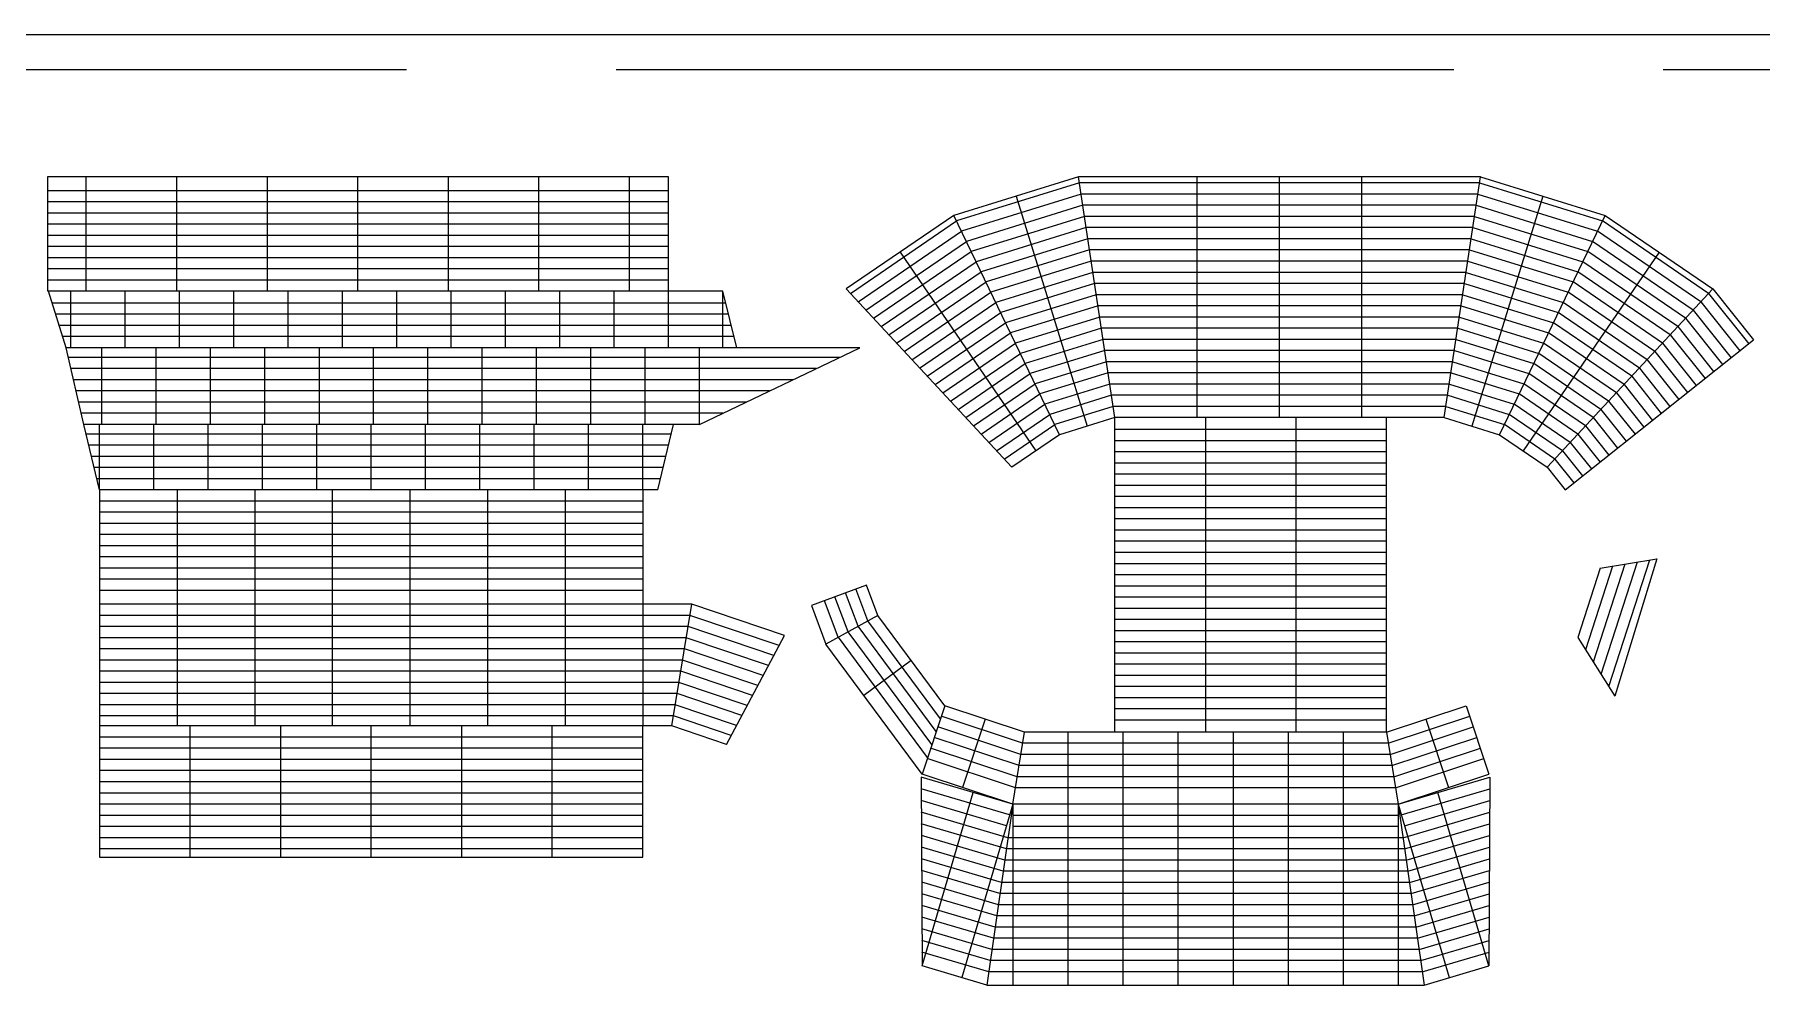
# Model space of a CAD drawing. Header units: inches. Extents: x -1530 to 385, y -443 to 699.
# Drawn here: x 181.3 to 193.66, y 37.45 to 44.38 of the extents above; entities that cross this region are included whole.
import ezdxf

# ---------------------------------------------------------------- set-up
doc = ezdxf.new("R2010")
doc.units = ezdxf.units.IN
doc.header["$LTSCALE"] = 0.5
doc.header["$MEASUREMENT"] = 0
doc.linetypes.add('ACAD_ISO02W100', pattern=[15, 12, -3])
doc.layers.add('01Table', color=1, linetype='Continuous')
for name, color, linetype, lineweight in [('02Material Outline', 3, 'Continuous', 0), ('03Cut', 5, 'Continuous', 0), ('04Score', 2, 'Continuous', 0)]:
    doc.layers.add(name, color=color, linetype=linetype, lineweight=lineweight)

msp = doc.modelspace()

# ---------------------------------------------------------------- linework, layer by layer
at = {"layer": '01Table'}
msp.add_lwpolyline([(170.21, 44.377), (202.21, 44.377), (202.21, 26.377), (170.21, 26.377)], close=True, dxfattribs=at)
at = {"layer": '02Material Outline', "linetype": 'ACAD_ISO02W100'}
msp.add_lwpolyline([(170.46, 44.127), (200.46, 44.127), (200.46, 26.627), (170.46, 26.627)], close=True, dxfattribs=at)
at = {"layer": '03Cut'}
for p, q in [((185.835, 43.358), (181.387, 43.358)), ((181.387, 43.358), (181.387, 42.538)), ((185.835, 42.538), (185.835, 43.358)), ((188.772, 43.358), (187.88, 43.082)), ((191.652, 43.358), (188.772, 43.358)), ((191.652, 43.358), (192.544, 43.082)), ((187.88, 43.082), (187.108, 42.555)), ((192.544, 43.082), (193.316, 42.555)), ((188.295, 41.278), (187.108, 42.555)), ((193.316, 42.555), (193.606, 42.19)), ((186.225, 42.538), (181.387, 42.538)), ((181.521, 42.134), (181.396, 42.538)), ((186.324, 42.134), (186.225, 42.538)), ((192.257, 41.116), (193.606, 42.19)), ((187.205, 42.134), (181.521, 42.134)), ((181.649, 41.585), (181.521, 42.134)), ((186.058, 41.585), (187.205, 42.134)), ((181.761, 41.116), (181.649, 41.585)), ((186.058, 41.585), (181.649, 41.585)), ((185.76, 41.116), (185.872, 41.585)), ((189.032, 41.634), (188.637, 41.511)), ((191.391, 41.634), (189.032, 41.634)), ((189.032, 39.382), (189.032, 41.634)), ((190.978, 39.382), (190.978, 41.634)), ((191.391, 41.634), (191.787, 41.511)), ((188.637, 41.511), (188.295, 41.278)), ((191.787, 41.511), (192.128, 41.278)), ((192.128, 41.278), (192.257, 41.116)), ((185.76, 41.116), (181.761, 41.116)), ((181.761, 41.116), (181.761, 38.487)), ((185.652, 41.116), (185.652, 40.298)), ((192.507, 40.555), (192.914, 40.622)), ((192.914, 40.622), (192.612, 39.639)), ((190.978, 40.508), (189.032, 40.508)), ((192.507, 40.555), (192.347, 40.059)), ((186.002, 40.298), (181.761, 40.298)), ((186.666, 40.073), (186.002, 40.298)), ((186.251, 39.293), (186.666, 40.073)), ((192.347, 40.059), (192.612, 39.639)), ((188.385, 39.382), (187.814, 39.571)), ((190.978, 39.382), (191.549, 39.571)), ((191.549, 39.571), (191.711, 39.082)), ((185.859, 39.426), (181.761, 39.426)), ((185.652, 38.487), (185.652, 39.426)), ((186.251, 39.293), (185.859, 39.426)), ((190.978, 39.382), (188.385, 39.382)), ((188.302, 38.866), (187.645, 39.059)), ((187.645, 39.059), (187.652, 37.708)), ((188.302, 38.866), (187.652, 39.082)), ((191.061, 38.866), (191.711, 39.082)), ((191.061, 38.866), (191.718, 39.059)), ((191.718, 39.059), (191.711, 37.708)), ((191.061, 38.866), (188.302, 38.866)), ((181.761, 38.487), (185.652, 38.487)), ((188.115, 37.571), (187.652, 37.708)), ((191.248, 37.571), (191.711, 37.708)), ((188.115, 37.571), (191.248, 37.571))]:
    msp.add_line(p, q, dxfattribs=at)
at = {"layer": '03Cut', "extrusion": (-1.16224e-16, 3.85946e-17, -1)}
for p, q in [((187.253, 40.435), (186.859, 40.288)), ((187.334, 40.218), (187.253, 40.435)), ((186.859, 40.288), (186.962, 40.012)), ((187.814, 39.571), (187.334, 40.218)), ((187.652, 39.082), (186.962, 40.012))]:
    msp.add_line(p, q, dxfattribs=at)
at = {"layer": '04Score'}
for p, q in [((181.666, 42.538), (181.666, 43.358)), ((182.314, 42.538), (182.314, 43.358)), ((182.963, 42.538), (182.963, 43.358)), ((183.611, 42.538), (183.611, 43.358)), ((184.26, 42.538), (184.26, 43.358)), ((184.908, 42.538), (184.908, 43.358)), ((185.557, 42.538), (185.557, 43.358)), ((188.779, 43.314), (187.899, 43.042)), ((189.032, 41.634), (188.772, 43.358)), ((191.645, 43.314), (188.779, 43.314)), ((189.622, 41.634), (189.622, 43.358)), ((190.212, 41.634), (190.212, 43.358)), ((190.802, 41.634), (190.802, 43.358)), ((191.391, 41.634), (191.652, 43.358)), ((191.645, 43.314), (192.525, 43.042)), ((185.835, 43.258), (181.396, 43.258)), ((185.835, 43.178), (181.396, 43.178)), ((188.791, 43.234), (187.934, 42.969)), ((188.326, 43.22), (188.835, 41.572)), ((191.633, 43.234), (188.791, 43.234)), ((192.098, 43.22), (191.589, 41.572)), ((191.633, 43.234), (192.49, 42.969)), ((185.835, 43.098), (181.396, 43.098)), ((187.139, 42.523), (187.899, 43.042)), ((188.637, 41.511), (187.88, 43.082)), ((188.803, 43.154), (187.969, 42.896)), ((188.815, 43.074), (188.004, 42.823)), ((191.621, 43.154), (188.803, 43.154)), ((191.609, 43.074), (188.815, 43.074)), ((191.609, 43.074), (192.419, 42.823)), ((191.621, 43.154), (192.454, 42.896)), ((191.787, 41.511), (192.544, 43.082)), ((193.285, 42.523), (192.525, 43.042)), ((185.835, 43.018), (181.396, 43.018)), ((185.835, 42.938), (181.396, 42.938)), ((187.194, 42.463), (187.934, 42.969)), ((188.827, 42.994), (188.04, 42.75)), ((191.597, 42.994), (188.827, 42.994)), ((191.597, 42.994), (192.384, 42.75)), ((193.23, 42.463), (192.49, 42.969)), ((185.835, 42.858), (181.396, 42.858)), ((187.249, 42.404), (187.969, 42.896)), ((187.304, 42.345), (188.004, 42.823)), ((187.494, 42.819), (188.466, 41.395)), ((188.839, 42.914), (188.075, 42.677)), ((188.851, 42.834), (188.11, 42.605)), ((191.585, 42.914), (188.839, 42.914)), ((191.573, 42.834), (188.851, 42.834)), ((191.573, 42.834), (192.314, 42.605)), ((191.585, 42.914), (192.349, 42.677)), ((192.93, 42.819), (191.957, 41.395)), ((193.12, 42.345), (192.419, 42.823)), ((193.175, 42.404), (192.454, 42.896)), ((185.835, 42.778), (181.396, 42.778)), ((185.835, 42.698), (181.396, 42.698)), ((187.359, 42.286), (188.04, 42.75)), ((187.414, 42.226), (188.075, 42.677)), ((188.863, 42.754), (188.145, 42.532)), ((188.875, 42.674), (188.18, 42.459)), ((191.56, 42.754), (188.863, 42.754)), ((191.548, 42.674), (188.875, 42.674)), ((191.548, 42.674), (192.244, 42.459)), ((191.56, 42.754), (192.279, 42.532)), ((193.01, 42.226), (192.349, 42.677)), ((193.065, 42.286), (192.384, 42.75)), ((185.835, 42.618), (181.396, 42.618)), ((187.469, 42.167), (188.11, 42.605)), ((188.887, 42.594), (188.215, 42.386)), ((191.536, 42.594), (188.887, 42.594)), ((191.536, 42.594), (192.208, 42.386)), ((192.128, 41.278), (193.316, 42.555)), ((192.955, 42.167), (192.314, 42.605)), ((186.246, 42.454), (181.422, 42.454)), ((181.556, 42.134), (181.556, 42.538)), ((181.945, 42.134), (181.945, 42.538)), ((182.334, 42.134), (182.334, 42.538)), ((182.723, 42.134), (182.723, 42.538)), ((183.112, 42.134), (183.112, 42.538)), ((183.502, 42.134), (183.502, 42.538)), ((183.891, 42.134), (183.891, 42.538)), ((184.28, 42.134), (184.28, 42.538)), ((184.669, 42.134), (184.669, 42.538)), ((185.058, 42.134), (185.058, 42.538)), ((185.447, 42.134), (185.447, 42.538)), ((185.836, 42.134), (185.836, 42.538)), ((186.225, 42.134), (186.225, 42.538)), ((187.524, 42.108), (188.145, 42.532)), ((187.579, 42.048), (188.18, 42.459)), ((188.899, 42.514), (188.25, 42.313)), ((188.912, 42.434), (188.286, 42.24)), ((191.524, 42.514), (188.899, 42.514)), ((191.512, 42.434), (188.912, 42.434)), ((191.512, 42.434), (192.138, 42.24)), ((191.524, 42.514), (192.173, 42.313)), ((192.844, 42.048), (192.244, 42.459)), ((192.899, 42.108), (192.279, 42.532)), ((193.23, 42.463), (193.509, 42.113)), ((193.285, 42.523), (193.572, 42.162)), ((186.265, 42.374), (181.447, 42.374)), ((187.634, 41.989), (188.215, 42.386)), ((187.689, 41.93), (188.25, 42.313)), ((188.924, 42.354), (188.321, 42.167)), ((191.5, 42.354), (188.924, 42.354)), ((191.5, 42.354), (192.103, 42.167)), ((192.734, 41.93), (192.173, 42.313)), ((192.789, 41.989), (192.208, 42.386)), ((193.12, 42.345), (193.384, 42.013)), ((193.175, 42.404), (193.447, 42.063)), ((186.285, 42.294), (181.472, 42.294)), ((186.305, 42.214), (181.497, 42.214)), ((187.745, 41.871), (188.286, 42.24)), ((188.936, 42.274), (188.356, 42.094)), ((188.948, 42.194), (188.391, 42.022)), ((191.488, 42.274), (188.936, 42.274)), ((191.476, 42.194), (188.948, 42.194)), ((191.476, 42.194), (192.033, 42.022)), ((191.488, 42.274), (192.068, 42.094)), ((192.679, 41.871), (192.138, 42.24)), ((193.01, 42.226), (193.259, 41.913)), ((193.065, 42.286), (193.321, 41.963)), ((187.06, 42.065), (181.537, 42.065)), ((181.778, 41.585), (181.778, 42.134)), ((182.167, 41.585), (182.167, 42.134)), ((182.556, 41.585), (182.556, 42.134)), ((182.945, 41.585), (182.945, 42.134)), ((183.335, 41.585), (183.335, 42.134)), ((183.724, 41.585), (183.724, 42.134)), ((184.113, 41.585), (184.113, 42.134)), ((184.502, 41.585), (184.502, 42.134)), ((184.891, 41.585), (184.891, 42.134)), ((185.28, 41.585), (185.28, 42.134)), ((185.669, 41.585), (185.669, 42.134)), ((186.058, 41.585), (186.058, 42.134)), ((187.8, 41.811), (188.321, 42.167)), ((187.855, 41.752), (188.356, 42.094)), ((188.96, 42.114), (188.426, 41.949)), ((191.464, 42.114), (188.96, 42.114)), ((191.464, 42.114), (191.998, 41.949)), ((192.569, 41.752), (192.068, 42.094)), ((192.624, 41.811), (192.103, 42.167)), ((192.899, 42.108), (193.134, 41.814)), ((192.955, 42.167), (193.196, 41.863)), ((186.893, 41.985), (181.556, 41.985)), ((187.91, 41.693), (188.391, 42.022)), ((187.965, 41.634), (188.426, 41.949)), ((188.972, 42.034), (188.461, 41.876)), ((188.984, 41.954), (188.496, 41.803)), ((191.452, 42.034), (188.972, 42.034)), ((191.44, 41.954), (188.984, 41.954)), ((191.44, 41.954), (191.927, 41.803)), ((191.452, 42.034), (191.962, 41.876)), ((192.459, 41.634), (191.998, 41.949)), ((192.514, 41.693), (192.033, 42.022)), ((192.734, 41.93), (192.946, 41.664)), ((192.789, 41.989), (193.008, 41.714)), ((192.844, 42.048), (193.071, 41.764)), ((186.726, 41.905), (181.574, 41.905)), ((186.559, 41.825), (181.593, 41.825)), ((188.02, 41.574), (188.461, 41.876)), ((188.996, 41.874), (188.532, 41.73)), ((191.428, 41.874), (188.996, 41.874)), ((191.428, 41.874), (191.892, 41.73)), ((192.404, 41.574), (191.962, 41.876)), ((192.624, 41.811), (192.82, 41.565)), ((192.679, 41.871), (192.883, 41.614)), ((186.392, 41.745), (181.612, 41.745)), ((188.075, 41.515), (188.496, 41.803)), ((188.13, 41.456), (188.532, 41.73)), ((189.008, 41.794), (188.567, 41.657)), ((189.02, 41.714), (188.602, 41.584)), ((191.416, 41.794), (189.008, 41.794)), ((191.404, 41.714), (189.02, 41.714)), ((191.404, 41.714), (191.822, 41.584)), ((191.416, 41.794), (191.857, 41.657)), ((192.294, 41.456), (191.892, 41.73)), ((192.349, 41.515), (191.927, 41.803)), ((192.514, 41.693), (192.695, 41.465)), ((192.569, 41.752), (192.758, 41.515)), ((186.225, 41.665), (181.63, 41.665)), ((181.761, 41.116), (181.761, 41.585)), ((182.15, 41.116), (182.15, 41.585)), ((182.539, 41.116), (182.539, 41.585)), ((182.928, 41.116), (182.928, 41.585)), ((183.317, 41.116), (183.317, 41.585)), ((183.706, 41.116), (183.706, 41.585)), ((184.096, 41.116), (184.096, 41.585)), ((184.485, 41.116), (184.485, 41.585)), ((184.874, 41.116), (184.874, 41.585)), ((185.263, 41.116), (185.263, 41.585)), ((185.652, 41.116), (185.652, 41.585)), ((188.185, 41.397), (188.567, 41.657)), ((188.24, 41.337), (188.602, 41.584)), ((189.681, 41.634), (189.681, 39.382)), ((190.329, 41.634), (190.329, 39.382)), ((192.183, 41.337), (191.822, 41.584)), ((192.238, 41.397), (191.857, 41.657)), ((192.404, 41.574), (192.57, 41.365)), ((192.459, 41.634), (192.633, 41.415)), ((185.856, 41.516), (181.665, 41.516)), ((185.836, 41.436), (181.684, 41.436)), ((190.978, 41.548), (189.032, 41.548)), ((190.978, 41.468), (189.032, 41.468)), ((192.294, 41.456), (192.445, 41.266)), ((192.349, 41.515), (192.507, 41.316)), ((185.817, 41.356), (181.703, 41.356)), ((190.978, 41.388), (189.032, 41.388)), ((192.183, 41.337), (192.32, 41.166)), ((192.238, 41.397), (192.382, 41.216)), ((185.798, 41.276), (181.723, 41.276)), ((185.779, 41.196), (181.742, 41.196)), ((190.978, 41.308), (189.032, 41.308)), ((190.978, 41.228), (189.032, 41.228)), ((182.317, 41.116), (182.317, 39.426)), ((182.873, 41.116), (182.873, 39.426)), ((183.428, 41.116), (183.428, 39.426)), ((183.984, 41.116), (183.984, 39.426)), ((184.54, 41.116), (184.54, 39.426)), ((185.096, 41.116), (185.096, 39.426)), ((190.978, 41.148), (189.032, 41.148)), ((190.978, 41.068), (189.032, 41.068)), ((185.652, 41.036), (181.761, 41.036)), ((185.652, 40.956), (181.761, 40.956)), ((190.978, 40.988), (189.032, 40.988)), ((185.652, 40.876), (181.761, 40.876)), ((190.978, 40.908), (189.032, 40.908)), ((190.978, 40.828), (189.032, 40.828)), ((185.652, 40.796), (181.761, 40.796)), ((185.652, 40.716), (181.761, 40.716)), ((190.978, 40.748), (189.032, 40.748)), ((185.652, 40.636), (181.761, 40.636)), ((190.978, 40.668), (189.032, 40.668)), ((190.978, 40.588), (189.032, 40.588)), ((192.596, 40.57), (192.402, 39.971)), ((192.685, 40.584), (192.458, 39.883)), ((192.773, 40.599), (192.513, 39.795)), ((192.862, 40.613), (192.569, 39.707)), ((185.652, 40.556), (181.761, 40.556)), ((185.652, 40.476), (181.761, 40.476)), ((185.652, 40.396), (181.761, 40.396)), ((190.978, 40.428), (189.032, 40.428)), ((190.978, 40.348), (189.032, 40.348)), ((185.989, 40.218), (181.761, 40.218)), ((185.652, 40.298), (185.652, 39.426)), ((185.859, 39.426), (186.002, 40.298)), ((186.628, 40.001), (185.989, 40.218)), ((190.978, 40.268), (189.032, 40.268)), ((185.976, 40.138), (181.761, 40.138)), ((186.59, 39.93), (185.976, 40.138)), ((190.978, 40.188), (189.032, 40.188)), ((190.978, 40.108), (189.032, 40.108)), ((185.963, 40.058), (181.761, 40.058)), ((185.95, 39.978), (181.761, 39.978)), ((186.513, 39.787), (185.95, 39.978)), ((186.552, 39.858), (185.963, 40.058)), ((190.978, 40.028), (189.032, 40.028)), ((185.936, 39.898), (181.761, 39.898)), ((186.475, 39.715), (185.936, 39.898)), ((187.574, 39.895), (187.235, 39.644)), ((190.978, 39.948), (189.032, 39.948)), ((190.978, 39.868), (189.032, 39.868)), ((185.923, 39.818), (181.761, 39.818)), ((185.91, 39.738), (181.761, 39.738)), ((186.399, 39.572), (185.91, 39.738)), ((186.437, 39.644), (185.923, 39.818)), ((190.978, 39.788), (189.032, 39.788)), ((190.978, 39.708), (189.032, 39.708)), ((185.897, 39.658), (181.761, 39.658)), ((186.361, 39.501), (185.897, 39.658)), ((190.978, 39.628), (189.032, 39.628)), ((185.884, 39.578), (181.761, 39.578)), ((185.871, 39.498), (181.761, 39.498)), ((186.285, 39.357), (185.871, 39.498)), ((186.323, 39.429), (185.884, 39.578)), ((187.814, 39.571), (187.652, 39.082)), ((188.372, 39.302), (187.789, 39.495)), ((188.104, 39.475), (187.942, 38.985)), ((190.978, 39.548), (189.032, 39.548)), ((190.978, 39.468), (189.032, 39.468)), ((190.991, 39.302), (191.574, 39.495)), ((191.259, 39.475), (191.421, 38.985)), ((185.652, 39.346), (181.761, 39.346)), ((182.409, 38.487), (182.409, 39.426)), ((183.058, 38.487), (183.058, 39.426)), ((183.706, 38.487), (183.706, 39.426)), ((184.355, 38.487), (184.355, 39.426)), ((185.003, 38.487), (185.003, 39.426)), ((188.346, 39.142), (187.739, 39.343)), ((188.359, 39.222), (187.764, 39.419)), ((188.302, 38.866), (188.385, 39.382)), ((188.696, 39.382), (188.696, 37.571)), ((189.09, 39.382), (189.09, 37.571)), ((189.484, 39.382), (189.484, 37.571)), ((189.879, 39.382), (189.879, 37.571)), ((190.273, 39.382), (190.273, 37.571)), ((190.667, 39.382), (190.667, 37.571)), ((190.978, 39.382), (191.061, 38.866)), ((191.004, 39.222), (191.599, 39.419)), ((191.017, 39.142), (191.624, 39.343)), ((185.652, 39.266), (181.761, 39.266)), ((188.333, 39.062), (187.713, 39.267)), ((191.004, 39.222), (188.359, 39.222)), ((190.991, 39.302), (188.372, 39.302)), ((191.03, 39.062), (191.65, 39.267)), ((185.652, 39.186), (181.761, 39.186)), ((185.652, 39.106), (181.761, 39.106)), ((188.32, 38.982), (187.688, 39.192)), ((191.017, 39.142), (188.346, 39.142)), ((191.042, 38.982), (191.675, 39.192)), ((185.652, 39.026), (181.761, 39.026)), ((188.279, 38.789), (187.645, 38.976)), ((191.042, 38.982), (188.32, 38.982)), ((191.03, 39.062), (188.333, 39.062)), ((191.084, 38.789), (191.718, 38.976)), ((185.652, 38.946), (181.761, 38.946)), ((185.652, 38.866), (181.761, 38.866)), ((188.257, 38.712), (187.646, 38.892)), ((187.652, 37.708), (188.018, 38.949)), ((188.302, 38.866), (187.936, 37.624)), ((188.302, 38.866), (188.115, 37.571)), ((188.302, 38.866), (188.302, 37.571)), ((191.061, 38.866), (191.248, 37.571)), ((191.061, 38.866), (191.427, 37.624)), ((191.061, 38.866), (191.061, 37.571)), ((191.106, 38.712), (191.717, 38.892)), ((191.711, 37.708), (191.345, 38.949)), ((185.652, 38.786), (181.761, 38.786)), ((188.267, 38.626), (187.646, 38.809)), ((188.256, 38.546), (187.646, 38.725)), ((191.061, 38.786), (188.302, 38.786)), ((191.096, 38.626), (191.717, 38.809)), ((191.107, 38.546), (191.716, 38.725)), ((185.652, 38.706), (181.761, 38.706)), ((185.652, 38.626), (181.761, 38.626)), ((188.244, 38.466), (187.647, 38.642)), ((191.096, 38.626), (188.267, 38.626)), ((191.061, 38.706), (188.302, 38.706)), ((191.119, 38.466), (191.716, 38.642)), ((185.652, 38.546), (181.761, 38.546)), ((188.232, 38.386), (187.647, 38.558)), ((188.221, 38.306), (187.648, 38.475)), ((191.119, 38.466), (188.244, 38.466)), ((191.107, 38.546), (188.256, 38.546)), ((191.13, 38.386), (191.716, 38.558)), ((191.142, 38.306), (191.715, 38.475)), ((188.209, 38.226), (187.648, 38.391)), ((191.13, 38.386), (188.232, 38.386)), ((191.154, 38.226), (191.715, 38.391)), ((188.198, 38.146), (187.649, 38.308)), ((188.186, 38.066), (187.649, 38.224)), ((191.154, 38.226), (188.209, 38.226)), ((191.142, 38.306), (188.221, 38.306)), ((191.165, 38.146), (191.714, 38.308)), ((191.177, 38.066), (191.714, 38.224)), ((188.175, 37.986), (187.65, 38.141)), ((191.165, 38.146), (188.198, 38.146)), ((191.188, 37.986), (191.713, 38.141)), ((188.163, 37.906), (187.65, 38.057)), ((188.152, 37.826), (187.65, 37.973)), ((191.188, 37.986), (188.175, 37.986)), ((191.177, 38.066), (188.186, 38.066)), ((191.2, 37.906), (191.713, 38.057)), ((191.211, 37.826), (191.712, 37.973)), ((188.14, 37.746), (187.651, 37.89)), ((191.2, 37.906), (188.163, 37.906)), ((191.223, 37.746), (191.712, 37.89)), ((188.129, 37.666), (187.651, 37.806)), ((191.223, 37.746), (188.14, 37.746)), ((191.211, 37.826), (188.152, 37.826)), ((191.234, 37.666), (191.712, 37.806)), ((191.234, 37.666), (188.129, 37.666))]:
    msp.add_line(p, q, dxfattribs=at)
at = {"layer": '04Score', "extrusion": (-1.16224e-16, 3.85946e-17, -1)}
for p, q in [((187.051, 40.061), (186.953, 40.323)), ((187.122, 40.101), (187.028, 40.351)), ((187.193, 40.14), (187.103, 40.379)), ((187.263, 40.179), (187.178, 40.407)), ((187.334, 40.218), (186.962, 40.012)), ((187.722, 39.293), (187.123, 40.101)), ((187.753, 39.386), (187.193, 40.14)), ((187.783, 39.478), (187.264, 40.179)), ((187.691, 39.2), (187.052, 40.062))]:
    msp.add_line(p, q, dxfattribs=at)

doc.saveas('drawing.dxf')
